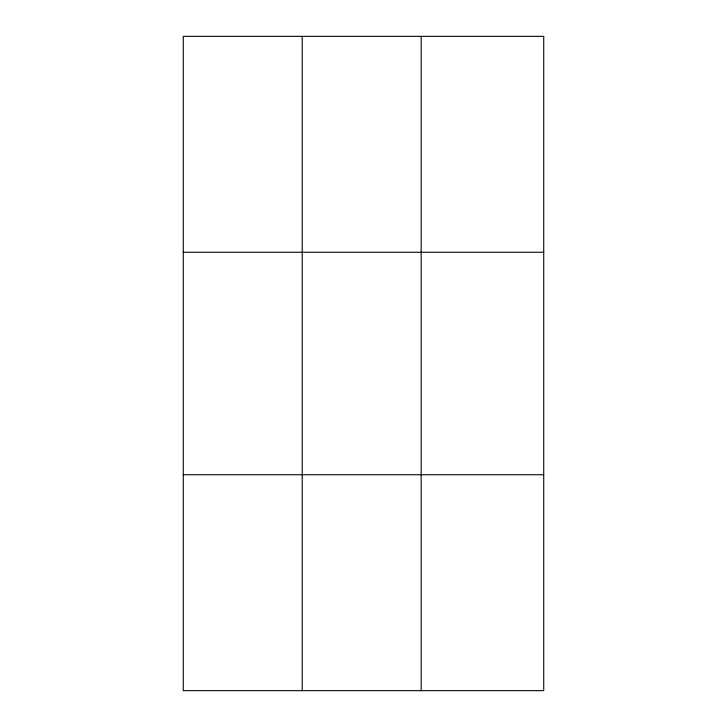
<?xml version="1.0" encoding="UTF-8"?>
<svg xmlns="http://www.w3.org/2000/svg" width="727" height="727" viewBox="0 0 727 727"><rect width="100%" height="100%" fill="white"/><g stroke="black" fill="none" stroke-linecap="round" stroke-linejoin="round"><path stroke-width="1.09" d="M302.223 690.65L302.223 36.35M421.169 690.65L421.169 36.35M183.277 252.269L543.723 252.269M183.277 474.731L543.723 474.731M543.723 36.35L543.723 690.65L183.277 690.65L183.277 36.35L543.723 36.35"/></g></svg>
